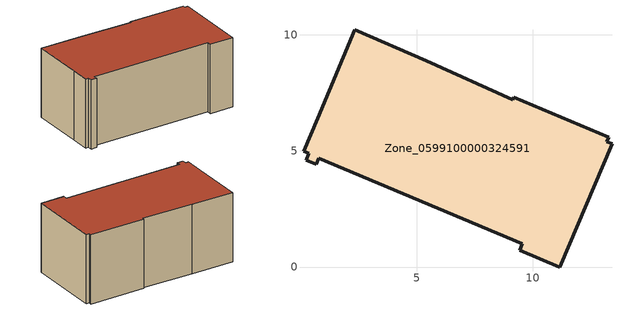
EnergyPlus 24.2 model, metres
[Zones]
Zone_0599100000324591
 floor ground (C_G): 13.27,5.59 13.18,5.41 13.41,5.3 11.16,0 9.43,0.73 9.55,1.01 0.79,4.69 0.67,4.42 0.25,4.6 0.36,4.91 0.12,4.99 0.74,6.41 2.34,10.21 5.4,8.88 9.13,7.21 9.18,7.32 z0
 wall outside (C_F): 0.36,4.91 0.25,4.6 0.67,4.42 0.79,4.69 9.55,1.01 9.43,0.73 11.16,0 13.41,5.3 13.18,5.41 13.27,5.59 9.18,7.32 9.13,7.21 5.4,8.88 2.34,10.21 0.74,6.41 0.12,4.99 0.36,4.91 z0:5.44
 roof outside (C_R): 13.18,5.41 13.27,5.59 9.18,7.32 9.13,7.21 5.4,8.88 2.34,10.21 0.74,6.41 0.12,4.99 0.36,4.91 0.25,4.6 0.67,4.42 0.79,4.69 9.55,1.01 9.43,0.73 11.16,0 13.41,5.3 z5.44
[BUILDING]
Pand.0599100000324591: North Axis=0; Terrain=City; Loads Convergence Tolerance Value=0.04; Temperature Convergence Tolerance Value=0.4; Solar Distribution=FullExterior; Maximum Number of Warmup Days=25; Minimum Number of Warmup Days=1
[Site:Location]
Rotterdam.The.Hague.AP_ZH_NLD Design_Conditions: Latitude=51.96; Longitude=4.45; Time Zone=1; Elevation=-4.5
[SITE:GROUNDTEMPERATURE:BUILDINGSURFACE]
18, 18, 18, 18, 18, 18, 18, 18, 18, 18, 18, 18
[MATERIAL] Thermal Absorptance=0.9; Solar Absorptance=0.7; Visible Absorptance=0.7
Name | Roughness | Thickness | Conductivity | Density | Specific Heat
G.TC.1975-1991 | MediumSmooth | 0.15 | 0.288461 | 540 | 1210
F.TC.1975-1991 | Rough | 0.3 | 0.230769 | 1920 | 840
R.TC.1975-1991 | MediumRough | 0.2 | 0.153846 | 1500 | 1000
[CONSTRUCTION]
C_G: G.TC.1975-1991
C_F: F.TC.1975-1991
C_R: R.TC.1975-1991
[ZONE]
Zone_0599100000324591: Type=1; Multiplier=1; Ceiling Height=Autocalculate; Volume=Autocalculate; Floor Area=autocalculate; Part of Total Floor Area=Yes
[ZONEINFILTRATION:DESIGNFLOWRATE]
Infil_Zone_0599100000324591: Zone or ZoneList or Space or SpaceList=Zone_0599100000324591; Schedule=AlwaysOn; Design Flow Rate Calculation Method=Flow/Area; Flow Rate per Floor Area=0.003; Constant Term Coefficient=1; Temperature Term Coefficient=0; Velocity Term Coefficient=0; Velocity Squared Term Coefficient=0
[HVACTEMPLATE:ZONE:IDEALLOADSAIRSYSTEM]
Zone_0599100000324591: Maximum Heating Supply Air Temperature=50; Minimum Cooling Supply Air Temperature=13; Maximum Heating Supply Air Humidity Ratio=0.0156; Minimum Cooling Supply Air Humidity Ratio=0.0077; Heating Limit=NoLimit; Cooling Limit=NoLimit; Dehumidification Control Type=ConstantSensibleHeatRatio; Cooling Sensible Heat Ratio=0.7; Dehumidification Setpoint=60; Humidification Control Type=None; Humidification Setpoint=30; Outdoor Air Method=None; Outdoor Air Flow Rate per Person=0.00944; Outdoor Air Flow Rate per Zone Floor Area=0; Outdoor Air Flow Rate per Zone=0; Demand Controlled Ventilation Type=None; Outdoor Air Economizer Type=NoEconomizer; Heat Recovery Type=None; Sensible Heat Recovery Effectiveness=0.7; Latent Heat Recovery Effectiveness=0.65
[ZONECONTROL:THERMOSTAT]
ThermostatControl_Zone_0599100000324591: Zone or ZoneList=Zone_0599100000324591; Control Type Schedule=DualSetpointControlType; Control 1=Thermostat_Zone_0599100000324591; Temperature Difference Between Cutout And Setpoint=0
[THERMOSTATSETPOINT:DUALSETPOINT]
Thermostat_Zone_0599100000324591: Heating Setpoint Temperature Schedule=HeatingSetpoint_Zone_0599100000324591; Cooling Setpoint Temperature Schedule=CoolingSetpoint_Zone_0599100000324591
[SCHEDULE:COMPACT]
HeatingSetpoint_Zone_0599100000324591: Through: 12/31, For: AllDays, Until: 24:00, 21
CoolingSetpoint_Zone_0599100000324591: Through: 12/31, For: AllDays, Until: 24:00, 24
DualSetpointControlType: Through: 12/31, For: AllDays, Until: 24:00, 4
AlwaysOn: Through: 12/31, For: AllDays, Until: 24:00, 1
